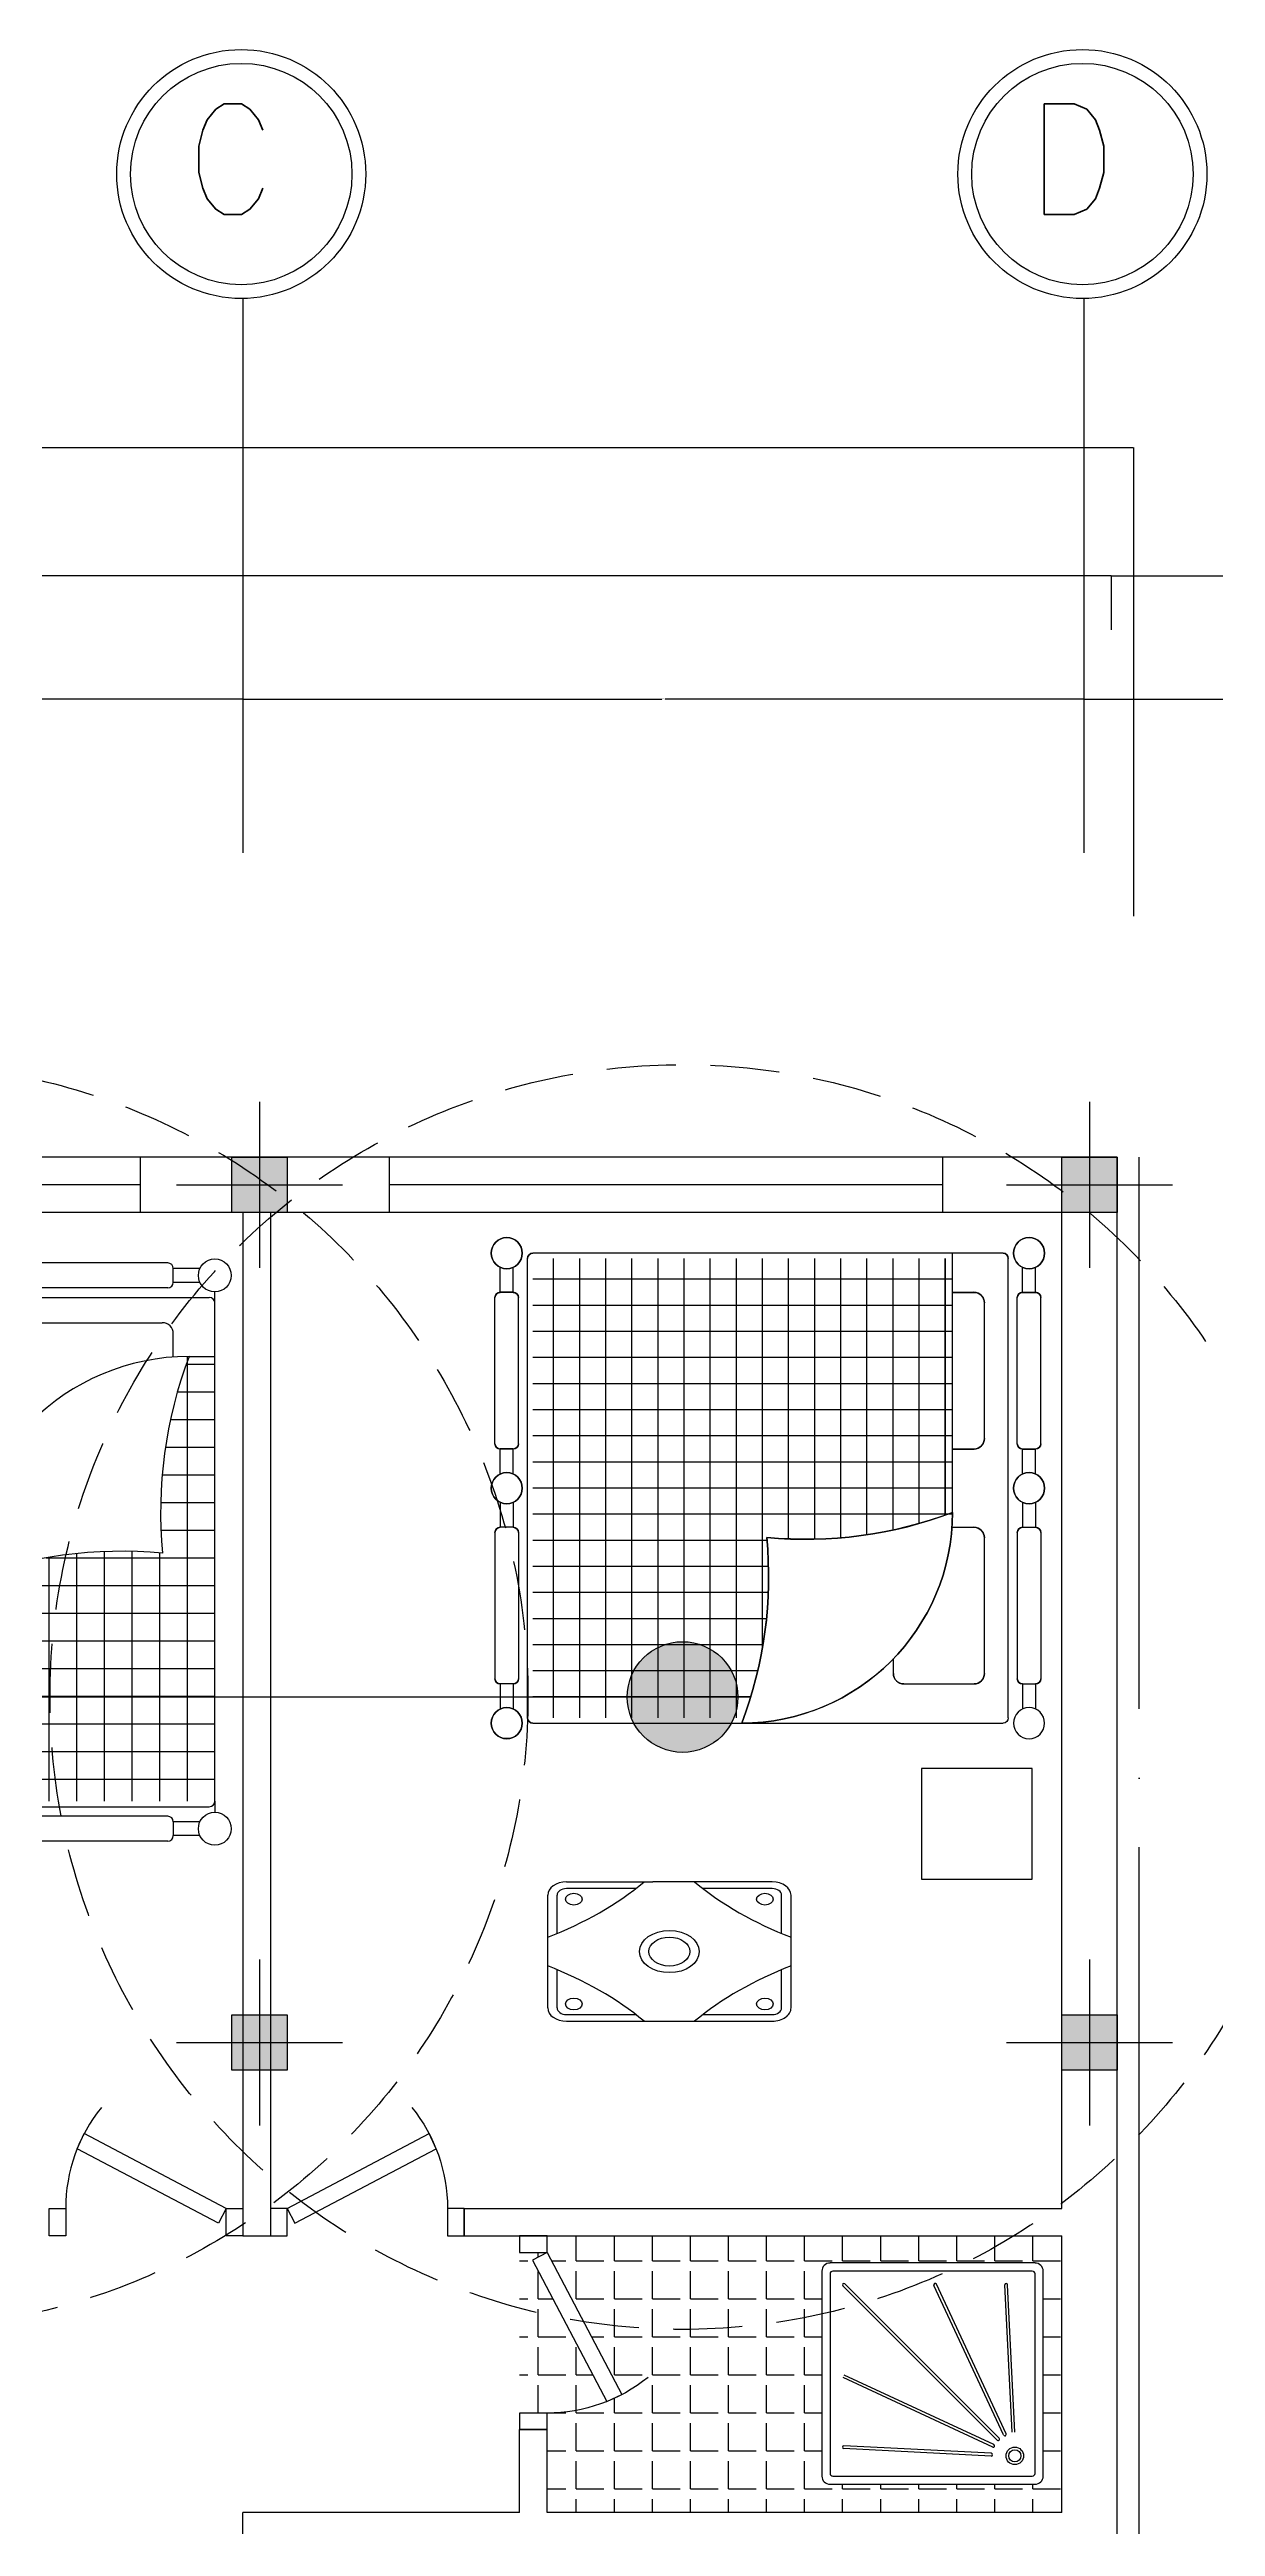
# Model space of a CAD drawing. Header units: millimetres. Extents: x 0 to 12169, y 6 to 10142.
# Drawn here: x 7327 to 7748, y 5376 to 6271 of the extents above; entities that cross this region are included whole.
import ezdxf

# ---------------------------------------------------------------- set-up
doc = ezdxf.new("R2010")
doc.units = ezdxf.units.MM
doc.header["$LTSCALE"] = 50
doc.header["$MEASUREMENT"] = 0
doc.linetypes.add('AXIS', pattern=[6, 5, -0.5, 0, -0.5])
doc.linetypes.add('DASHED', pattern=[0.75, 0.5, -0.25])
for name, color, linetype in [('1', 8, 'AXIS'), ('10', 10, 'Continuous'), ('2', 4, 'Continuous'), ('4', 136, 'Continuous'), ('5', 5, 'Continuous'), ('DIM', 8, 'Continuous'), ('DOR', 3, 'Continuous'), ('FUR', 30, 'Continuous')]:
    doc.layers.add(name, color=color, linetype=linetype)
doc.styles.add('ROMANS', font='ROMANS.shx', dxfattribs={"width": 0.9})
doc.styles.get("Standard").update_dxf_attribs({"font": 'arial.ttf'})
doc.dimstyles.get("Standard").update_dxf_attribs({"dimtxt": 0.18, "dimasz": 0.18, "dimexe": 0.18, "dimexo": 0.0625, "dimgap": 0.09, "dimtad": 0, "dimtih": 1, "dimtoh": 1, "dimdec": 4, "dimzin": 0, "dimdsep": 46, "dimtxsty": 'Standard', "dimcen": 0.09, "dimadec": 0, "dimazin": 0, "dimtfac": 1, "dimtdec": 4, "dimtofl": 0, "dimtmove": 0, "dimatfit": 3, "dimfxl": 1, "dimtolj": 1, "dimtzin": 0, "dimarcsym": 0})

# ---------------------------------------------------------------- blocks, each defined once
blk = doc.blocks.new('*D252')
at = {"layer": 'DEFPOINTS', "color": 0, "transparency": 16777216}
for p in [(7219.69, 6071.24), (7396.69, 6071.24), (7396.69, 6036.48)]:
    blk.add_point(p, dxfattribs=at)
at = {"layer": 'DIM', "color": 0, "lineweight": -2, "transparency": 16777216}
for p, q in [((7219.69, 6071.18), (7219.69, 6036.3)), ((7396.69, 6071.18), (7396.69, 6036.3)), ((7219.87, 6036.48), (7307.59, 6036.48)), ((7396.51, 6036.48), (7308.78, 6036.48))]:
    blk.add_line(p, q, dxfattribs=at)
at = {"layer": 'DIM', "color": 0, "transparency": 16777216}
for points in [[(7219.87, 6036.51), (7219.87, 6036.45), (7219.69, 6036.48)], [(7396.51, 6036.51), (7396.51, 6036.45), (7396.69, 6036.48)]]:
    blk.add_solid(points, dxfattribs=at)
at = {"layer": 'DIM', "color": 0, "transparency": 16777216, "insert": (7308.19, 6036.48), "char_height": 0.18, "attachment_point": 5}
blk.add_mtext('\\A1;177.0000', dxfattribs=at)
blk = doc.blocks.new('*D253')
at = {"layer": 'DEFPOINTS', "color": 0, "transparency": 16777216}
for p in [(7718.69, 6127.27), (6718.69, 5982.93), (7718.69, 5982.93)]:
    blk.add_point(p, dxfattribs=at)
at = {"layer": 'DIM', "color": 0, "lineweight": -2, "transparency": 16777216}
for p, q in [((6718.69, 5982.99), (6718.69, 6127.45)), ((6718.87, 6127.27), (7167.02, 6127.27)), ((7718.51, 6127.27), (7168.35, 6127.27)), ((7718.69, 5982.99), (7718.69, 6127.45))]:
    blk.add_line(p, q, dxfattribs=at)
at = {"layer": 'DIM', "color": 0, "transparency": 16777216}
for points in [[(6718.87, 6127.3), (6718.87, 6127.24), (6718.69, 6127.27)], [(7718.51, 6127.3), (7718.51, 6127.24), (7718.69, 6127.27)]]:
    blk.add_solid(points, dxfattribs=at)
at = {"layer": 'DIM', "color": 0, "transparency": 16777216, "insert": (7167.69, 6127.27), "char_height": 0.18, "attachment_point": 5}
blk.add_mtext('\\A1;1000.0000', dxfattribs=at)
blk = doc.blocks.new('*D254')
at = {"layer": 'DEFPOINTS', "color": 0, "transparency": 16777216}
for p in [(7710.69, 6081), (6726.69, 6061.48), (7710.69, 6061.48)]:
    blk.add_point(p, dxfattribs=at)
at = {"layer": 'DIM', "color": 0, "lineweight": -2, "transparency": 16777216}
for p, q in [((6726.69, 6061.54), (6726.69, 6081.18)), ((6726.87, 6081), (7167.08, 6081)), ((7710.51, 6081), (7168.29, 6081)), ((7710.69, 6061.54), (7710.69, 6081.18))]:
    blk.add_line(p, q, dxfattribs=at)
at = {"layer": 'DIM', "color": 0, "transparency": 16777216}
for points in [[(6726.87, 6081.03), (6726.87, 6080.97), (6726.69, 6081)], [(7710.51, 6081.03), (7710.51, 6080.97), (7710.69, 6081)]]:
    blk.add_solid(points, dxfattribs=at)
at = {"layer": 'DIM', "color": 0, "transparency": 16777216, "insert": (7167.69, 6081), "char_height": 0.18, "attachment_point": 5}
blk.add_mtext('\\A1;984.0000', dxfattribs=at)
blk = doc.blocks.new('D70')
at = {"layer": 'DOR'}
for p, q in [((-59.85, 31.54), (-57.33, 37)), ((-6, 10), (-57.33, 37)), ((-8.79, 4.69), (-59.85, 31.54)), ((-6, 10), (-8.79, 4.69))]:
    blk.add_line(p, q, dxfattribs=at)
for points in [[(-70, 10), (-64, 10), (-64, 0), (-70, 0)], [(-6, 10), (0, 10), (0, 0), (-6, 0)]]:
    blk.add_lwpolyline(points, close=True, dxfattribs=at)
blk.add_arc((-6, 10), 58, 141.03736, 180, dxfattribs=at)
blk = doc.blocks.new('*D88')
at = {"layer": 'DEFPOINTS', "color": 0, "transparency": 16777216}
for p in [(7700.69, 6071.24), (7718.69, 6036.48), (7718.69, 5982.93)]:
    blk.add_point(p, dxfattribs=at)
at = {"layer": 'DIM', "color": 0, "lineweight": -2, "transparency": 16777216}
for p, q in [((7700.69, 6071.18), (7700.69, 6036.3)), ((7700.87, 6036.48), (7718.51, 6036.48)), ((7718.69, 5982.99), (7718.69, 6036.66)), ((7718.69, 6036.48), (7769.37, 6036.48))]:
    blk.add_line(p, q, dxfattribs=at)
at = {"layer": 'DIM', "color": 0, "transparency": 16777216}
for points in [[(7700.87, 6036.51), (7700.87, 6036.45), (7700.69, 6036.48)], [(7718.51, 6036.51), (7718.51, 6036.45), (7718.69, 6036.48)]]:
    blk.add_solid(points, dxfattribs=at)
at = {"layer": 'DIM', "color": 0, "transparency": 16777216, "insert": (7769.9, 6036.48), "char_height": 0.18, "attachment_point": 5}
blk.add_mtext('\\A1;18.0000', dxfattribs=at)
blk = doc.blocks.new('st')
at = {"layer": '2'}
h = blk.add_hatch(color=256, dxfattribs=at)
h.paths.add_polyline_path([(0, 10), (0, 0), (10, 0), (10, 10)])
h.paths.add_polyline_path([(-10, 10), (-10, 0), (0, 0), (0, 10)])
h.paths.add_polyline_path([(-10, 0), (-10, -10), (0, -10), (0, 0)])
h.paths.add_polyline_path([(0, 0), (0, -10), (10, -10), (10, 0)])
at = {"layer": '10'}
for p, q in [((0, 30), (0, -30)), ((-30, 0), (30, 0))]:
    blk.add_line(p, q, dxfattribs=at)
at = {"layer": '4'}
blk.add_lwpolyline([(-10, -10), (-10, 10), (10, 10), (10, -10)], close=True, dxfattribs=at)
blk = doc.blocks.new('*D89')
at = {"layer": 'DEFPOINTS', "color": 0, "transparency": 16777216}
for p in [(7718.69, 6081), (7710.69, 6061.48), (7718.69, 5957.93)]:
    blk.add_point(p, dxfattribs=at)
at = {"layer": 'DIM', "color": 0, "lineweight": -2, "transparency": 16777216}
for p, q in [((7710.69, 6061.54), (7710.69, 6081.18)), ((7710.87, 6081), (7718.51, 6081)), ((7718.69, 5957.99), (7718.69, 6081.18)), ((7718.69, 6081), (7837.37, 6081))]:
    blk.add_line(p, q, dxfattribs=at)
at = {"layer": 'DIM', "color": 0, "transparency": 16777216}
for points in [[(7710.87, 6081.03), (7710.87, 6080.97), (7710.69, 6081)], [(7718.51, 6081.03), (7718.51, 6080.97), (7718.69, 6081)]]:
    blk.add_solid(points, dxfattribs=at)
at = {"layer": 'DIM', "color": 0, "transparency": 16777216, "insert": (7837.95, 6081), "char_height": 0.18, "attachment_point": 5}
blk.add_mtext('\\A1;8cm joint', dxfattribs=at)
blk = doc.blocks.new('*D90')
at = {"layer": 'DEFPOINTS', "color": 0, "transparency": 16777216}
for p in [(7396.69, 6071.24), (7700.69, 6071.24), (7700.69, 6036.48)]:
    blk.add_point(p, dxfattribs=at)
at = {"layer": 'DIM', "color": 0, "lineweight": -2, "transparency": 16777216}
for p, q in [((7396.69, 6071.18), (7396.69, 6036.3)), ((7700.69, 6071.18), (7700.69, 6036.3)), ((7396.87, 6036.48), (7548.08, 6036.48)), ((7700.51, 6036.48), (7549.29, 6036.48))]:
    blk.add_line(p, q, dxfattribs=at)
at = {"layer": 'DIM', "color": 0, "transparency": 16777216}
for points in [[(7396.87, 6036.51), (7396.87, 6036.45), (7396.69, 6036.48)], [(7700.51, 6036.51), (7700.51, 6036.45), (7700.69, 6036.48)]]:
    blk.add_solid(points, dxfattribs=at)
at = {"layer": 'DIM', "color": 0, "transparency": 16777216, "insert": (7548.69, 6036.48), "char_height": 0.18, "attachment_point": 5}
blk.add_mtext('\\A1;304.0000', dxfattribs=at)
blk = doc.blocks.new('BED3')
at = {"layer": 'FUR'}
for p, q in [((0.3243, 2.2042), (0.2284, 2.2042)), ((0.3243, 2.1542), (0.3243, 2.2042)), ((0.9043, 2.2242), (0.3443, 2.2242)), ((1.0203, 2.2042), (0.9243, 2.2042)), ((0.9243, 2.1542), (0.9243, 2.2042)), ((1.1284, 2.2042), (1.2243, 2.2042)), ((1.2243, 2.1542), (1.2243, 2.2042)), ((1.2443, 2.2242), (1.8043, 2.2242)), ((1.8243, 2.2042), (1.9203, 2.2042)), ((1.8243, 2.1542), (1.8243, 2.2042)), ((0.1943, 2.0998), (1.9543, 2.0998)), ((0.3243, 2.1542), (0.2284, 2.1542)), ((0.9043, 2.1342), (0.3443, 2.1342)), ((1.0203, 2.1542), (0.9243, 2.1542)), ((1.1284, 2.1542), (1.2243, 2.1542)), ((1.2443, 2.1342), (1.8043, 2.1342)), ((1.8243, 2.1542), (1.9203, 2.1542)), ((0.1743, 0.2787), (0.1743, 2.0798)), ((0.3643, 2.0085), (0.8843, 2.0085)), ((1.2643, 2.0085), (1.7843, 2.0085)), ((1.9743, 2.0798), (1.9743, 0.2787)), ((0.3243, 1.6998), (0.3243, 1.9685)), ((0.9243, 1.884), (0.9243, 1.9685)), ((1.2243, 1.8861), (1.2243, 1.9685)), ((1.8243, 1.8861), (1.8243, 1.9685)), ((0.9714, 1.8587), (1.9543, 1.8587)), ((0.9743, 1.886), (0.9743, 0.2787)), ((0.9816, 1.8861), (1.9743, 1.8861)), ((1.0743, 1.8861), (1.0743, 0.2787)), ((1.1743, 1.8861), (1.1743, 0.2787)), ((1.2743, 1.8861), (1.2743, 0.2787)), ((1.3743, 1.8861), (1.3743, 0.2787)), ((1.4743, 1.8861), (1.4743, 0.2787)), ((1.5743, 1.8861), (1.5743, 0.2787)), ((1.6743, 1.8861), (1.6743, 0.2787)), ((1.7743, 1.8861), (1.7743, 0.2787)), ((1.8743, 1.8861), (1.8743, 0.2787)), ((0.9391, 1.7587), (1.9543, 1.7587)), ((0.3643, 1.6598), (0.4212, 1.6598)), ((0.914, 1.6587), (1.9543, 1.6587)), ((0.8957, 1.5587), (1.9543, 1.5587)), ((0.884, 1.4587), (1.9543, 1.4587)), ((0.8787, 1.3587), (1.9543, 1.3587)), ((0.8799, 1.2587), (1.9543, 1.2587)), ((0.3743, 1.1403), (0.3743, 0.2787)), ((0.4643, 1.1587), (1.9543, 1.1587)), ((0.4743, 1.1604), (0.4743, 0.2787)), ((0.5743, 1.1739), (0.5743, 0.2787)), ((0.6743, 1.1809), (0.6743, 0.2787)), ((0.7743, 1.1815), (0.7743, 0.2787)), ((0.8743, 1.1757), (0.8743, 0.2787)), ((0.1943, 1.0587), (1.9543, 1.0587)), ((0.2743, 1.1132), (0.2743, 0.2787)), ((0.1943, 0.9587), (1.9543, 0.9587)), ((0.1943, 0.8587), (1.9543, 0.8587)), ((0.1943, 0.7587), (1.9543, 0.7587)), ((0.1943, 0.6587), (1.9543, 0.6587)), ((0.1943, 0.5587), (1.9543, 0.5587)), ((0.1943, 0.4587), (1.9543, 0.4587)), ((0.1943, 0.3587), (1.9543, 0.3587)), ((0.1943, 0.2587), (1.9543, 0.2587)), ((0.3243, 0.2042), (0.2284, 0.2042)), ((0.3243, 0.2042), (0.3243, 0.1542)), ((0.9043, 0.2242), (0.3443, 0.2242)), ((0.9243, 0.2042), (0.9243, 0.1542)), ((1.0203, 0.2042), (0.9243, 0.2042)), ((1.1284, 0.2042), (1.2243, 0.2042)), ((1.2243, 0.2042), (1.2243, 0.1542)), ((1.2443, 0.2242), (1.8043, 0.2242)), ((1.8243, 0.2042), (1.9203, 0.2042)), ((1.8243, 0.2042), (1.8243, 0.1542)), ((0.3243, 0.1542), (0.2284, 0.1542)), ((0.9043, 0.1342), (0.3443, 0.1342)), ((1.0203, 0.1542), (0.9243, 0.1542)), ((1.1284, 0.1542), (1.2243, 0.1542)), ((1.2443, 0.1342), (1.8043, 0.1342)), ((1.8243, 0.1542), (1.9203, 0.1542))]:
    blk.add_line(p, q, dxfattribs=at)
for centre in [(0.1743, 2.1792), (1.0743, 2.1792), (1.9743, 2.1792), (0.1743, 0.1792), (1.0743, 0.1792), (1.9743, 0.1792)]:
    blk.add_circle(centre, 0.0595, dxfattribs=at)
for centre, radius, start, end in [((0.3443, 2.2042), 0.02, 90, 180), ((0.9043, 2.2042), 0.02, 0, 90), ((1.2443, 2.2042), 0.02, 90, 180), ((1.8043, 2.2042), 0.02, 0, 90), ((0.1943, 2.0798), 0.02, 90, 180), ((0.3443, 2.1542), 0.02, 180, 270), ((0.9043, 2.1542), 0.02, 270, 0), ((1.2443, 2.1542), 0.02, 180, 270), ((1.8043, 2.1542), 0.02, 270, 0), ((1.9543, 2.0798), 0.02, 0, 90), ((0.3643, 1.9685), 0.04, 90, 180), ((0.8843, 1.9685), 0.04, 0, 90), ((1.2643, 1.9685), 0.04, 90, 180), ((1.7843, 1.9685), 0.04, 0, 90), ((0.9816, 1.0788), 0.8073, 90, 180), ((2.4475, 1.3264), 1.5691, 159.10409, 185.54925), ((0.3643, 1.6998), 0.04, 180, 270), ((0.734, -0.3871), 1.5691, 84.45075, 110.89591), ((0.1943, 0.2787), 0.02, 180, 270), ((0.3443, 0.2042), 0.02, 90, 180), ((0.9043, 0.2042), 0.02, 0, 90), ((1.2443, 0.2042), 0.02, 90, 180), ((1.8043, 0.2042), 0.02, 0, 90), ((1.9543, 0.2787), 0.02, 270, 0), ((0.3443, 0.1542), 0.02, 180, 270), ((0.9043, 0.1542), 0.02, 270, 0), ((1.2443, 0.1542), 0.02, 180, 270), ((1.8043, 0.1542), 0.02, 270, 0)]:
    blk.add_arc(centre, radius, start, end, dxfattribs=at)
blk = doc.blocks.new('BED2')
at = {"layer": 'FUR', "ltscale": 100}
for p, q in [((-18.89, 179.88), (-188.87, 179.88)), ((-37.17, 86.19), (-37.17, 179.88)), ((-200.62, 165.73), (-200.62, 174.78)), ((-195.9, 165.73), (-195.9, 174.78)), ((-190.76, 11.89), (-190.76, 178)), ((-37.17, 170.45), (-188.87, 170.45)), ((-181.32, 11.89), (-181.32, 178)), ((-171.88, 11.89), (-171.88, 178)), ((-162.45, 11.89), (-162.45, 178)), ((-153.01, 11.89), (-153.01, 178)), ((-143.57, 11.89), (-143.57, 178)), ((-134.13, 11.89), (-134.13, 178)), ((-124.69, 11.89), (-124.69, 178)), ((-115.26, 11.89), (-115.26, 178)), ((-105.82, 37.36), (-105.82, 178)), ((-96.38, 76.59), (-96.38, 178)), ((-86.94, 76.48), (-86.94, 178)), ((-77.5, 76.98), (-77.5, 178)), ((-68.07, 78.08), (-68.07, 178)), ((-58.63, 79.81), (-58.63, 178)), ((-49.19, 82.18), (-49.19, 178)), ((-39.75, 85.23), (-39.75, 178)), ((-17, 11.89), (-17, 178)), ((-11.86, 165.73), (-11.86, 174.78)), ((-7.14, 165.73), (-7.14, 174.78)), ((-202.51, 110.99), (-202.51, 163.84)), ((-195.9, 165.73), (-200.62, 165.73)), ((-194.01, 110.99), (-194.01, 163.84)), ((-37.17, 165.73), (-29.39, 165.73)), ((-25.62, 112.87), (-25.62, 161.95)), ((-13.75, 110.99), (-13.75, 163.84)), ((-11.86, 165.73), (-7.14, 165.73)), ((-5.25, 110.99), (-5.25, 163.84)), ((-37.17, 161.01), (-188.87, 161.01)), ((-37.17, 151.57), (-188.87, 151.57)), ((-37.17, 142.13), (-188.87, 142.13)), ((-37.17, 132.69), (-188.87, 132.69)), ((-37.17, 123.26), (-188.87, 123.26)), ((-200.62, 100.04), (-200.62, 109.1)), ((-195.9, 109.1), (-200.62, 109.1)), ((-195.9, 100.04), (-195.9, 109.1)), ((-37.17, 113.82), (-188.87, 113.82)), ((-37.17, 109.1), (-29.39, 109.1)), ((-11.86, 109.1), (-7.14, 109.1)), ((-11.86, 100.04), (-11.86, 109.1)), ((-7.14, 100.04), (-7.14, 109.1)), ((-37.17, 104.38), (-188.87, 104.38)), ((-200.62, 89.84), (-200.62, 80.78)), ((-195.9, 89.84), (-195.9, 80.78)), ((-37.17, 94.94), (-188.87, 94.94)), ((-11.86, 89.84), (-11.86, 80.78)), ((-7.14, 89.84), (-7.14, 80.78)), ((-195.9, 80.78), (-200.62, 80.78)), ((-37.17, 85.5), (-188.87, 85.5)), ((-37.36, 80.78), (-29.39, 80.78)), ((-11.86, 80.78), (-7.14, 80.78)), ((-202.51, 78.9), (-202.51, 26.04)), ((-194.01, 78.9), (-194.01, 26.04)), ((-104.21, 76.07), (-188.87, 76.07)), ((-25.62, 27.93), (-25.62, 77.01)), ((-13.75, 78.9), (-13.75, 26.04)), ((-5.25, 78.9), (-5.25, 26.04)), ((-103.66, 66.63), (-188.87, 66.63)), ((-103.72, 57.19), (-188.87, 57.19)), ((-104.38, 47.75), (-188.87, 47.75)), ((-105.66, 38.31), (-188.87, 38.31)), ((-107.56, 28.88), (-188.87, 28.88)), ((-58.52, 27.93), (-58.52, 33.3)), ((-195.9, 24.16), (-200.62, 24.16)), ((-200.62, 24.16), (-200.62, 15.1)), ((-195.9, 24.16), (-195.9, 15.1)), ((-110.11, 19.44), (-188.87, 19.44)), ((-54.74, 24.16), (-29.39, 24.16)), ((-11.86, 24.16), (-7.14, 24.16))]:
    blk.add_line(p, q, dxfattribs=at)
for centre in [(-198.26, 179.88), (-9.5, 179.88), (-198.26, 94.94), (-9.5, 94.94), (-198.26, 10)]:
    blk.add_circle(centre, 5.62, dxfattribs=at)
for centre, radius, start, end in [((-188.87, 178), 1.89, 90, 180), ((-18.89, 178), 1.89, 0, 90), ((-200.62, 163.84), 1.89, 90, 180), ((-195.9, 163.84), 1.89, 360, 90), ((-29.39, 161.95), 3.78, 0, 90), ((-11.86, 163.84), 1.89, 90, 180), ((-7.14, 163.84), 1.89, 0, 90), ((-200.62, 110.99), 1.89, 180, 270), ((-195.9, 110.99), 1.89, 270, 360), ((-29.39, 112.87), 3.78, 270, 0), ((-11.86, 110.99), 1.89, 180, 270), ((-7.14, 110.99), 1.89, 270, 0), ((-200.62, 78.9), 1.89, 90, 180), ((-195.9, 78.9), 1.89, 0, 90), ((-113.35, 86.19), 76.19, 270, 0), ((-89.99, 224.54), 148.1, 264.45075, 290.89591), ((-29.39, 77.01), 3.78, 0, 90), ((-11.86, 78.9), 1.89, 90, 180), ((-7.14, 78.9), 1.89, 0, 90), ((-251.71, 62.82), 148.1, 339.10409, 5.54925), ((-54.74, 27.93), 3.78, 180, 270), ((-29.39, 27.93), 3.78, 270, 0), ((-200.62, 26.04), 1.89, 180, 270), ((-195.9, 26.04), 1.89, 270, 0), ((-11.86, 26.04), 1.89, 180, 270), ((-7.14, 26.04), 1.89, 270, 0), ((-188.87, 11.89), 1.89, 180, 270)]:
    blk.add_arc(centre, radius, start, end, dxfattribs=at)
at = {"layer": 'FUR', "xscale": -94.37972467777166, "yscale": 94.37972467777166, "zscale": 94.37972467777166, "rotation": 270}
blk.add_blockref('BED3', (-215.17, -6.46), dxfattribs=at)
blk = doc.blocks.new('bed')
at = {"layer": 'FUR'}
for p, q in [((-195.94, 90.93), (-199.93, 90.93)), ((-195.94, 90.93), (-15.83, 90.93)), ((-15.83, 90.93), (-11.84, 90.93)), ((-208.38, 75.93), (-208.38, 85.53)), ((-203.38, 75.93), (-203.38, 85.53)), ((-197.94, 88.93), (-197.94, 2.93)), ((-112.48, 80.93), (-195.94, 80.93)), ((-187.94, 88.93), (-187.94, 0.93)), ((-177.94, 88.93), (-177.94, 0.93)), ((-167.94, 88.93), (-167.94, 0.93)), ((-157.94, 88.93), (-157.94, 0.93)), ((-147.94, 88.93), (-147.94, 0.93)), ((-137.94, 88.93), (-137.94, 0.93)), ((-127.94, 88.93), (-127.94, 0.93)), ((-117.94, 88.93), (-117.94, 0.93)), ((-13.83, 88.93), (-13.83, 2.93)), ((-8.38, 75.93), (-8.38, 85.53)), ((-3.38, 75.93), (-3.38, 85.53)), ((-210.38, 17.93), (-210.38, 73.93)), ((-203.38, 75.93), (-208.38, 75.93)), ((-201.38, 17.93), (-201.38, 73.93)), ((-57.82, 71.93), (-57.82, 66.25)), ((-53.82, 75.93), (-26.96, 75.93)), ((-22.96, 71.93), (-22.96, 19.93)), ((-10.38, 17.93), (-10.38, 73.93)), ((-8.38, 75.93), (-3.38, 75.93)), ((-1.38, 17.93), (-1.38, 73.93)), ((-109.78, 70.93), (-195.94, 70.93)), ((-107.76, 60.93), (-195.94, 60.93)), ((-107.94, 61.94), (-107.94, 0.93)), ((-106.41, 50.93), (-195.94, 50.93)), ((-105.71, 40.93), (-195.94, 40.93)), ((-105.65, 30.93), (-195.94, 30.93)), ((-106.23, 20.93), (-195.94, 20.93)), ((-97.94, 20.38), (-97.94, 0.93)), ((-87.94, 20.5), (-87.94, 0.93)), ((-77.94, 19.97), (-77.94, 0.93)), ((-67.94, 18.8), (-67.94, 0.93)), ((-203.38, 15.93), (-208.38, 15.93)), ((-208.38, 6.34), (-208.38, 15.93)), ((-203.38, 6.34), (-203.38, 15.93)), ((-35.2, 10.93), (-195.94, 10.93)), ((-57.94, 16.97), (-57.94, 0.93)), ((-47.94, 14.46), (-47.94, 0.93)), ((-37.94, 11.23), (-37.94, 0.93)), ((-35.4, 15.93), (-26.96, 15.93)), ((-35.19, 10.21), (-35.19, 0.93)), ((-8.38, 6.34), (-8.38, 15.93)), ((-8.38, 15.93), (-3.38, 15.93)), ((-3.38, 6.34), (-3.38, 15.93)), ((-195.94, 0.93), (-199.93, 0.93)), ((-195.94, 0.93), (-15.83, 0.93)), ((-15.83, 0.93), (-11.84, 0.93))]:
    blk.add_line(p, q, dxfattribs=at)
for centre in [(-205.88, 90.93), (-5.88, 90.93), (-205.88, 0.93), (-5.88, 0.93)]:
    blk.add_circle(centre, 5.95, dxfattribs=at)
for centre, radius, start, end in [((-195.94, 88.93), 2, 90, 180), ((-262.51, 34.97), 156.91, 354.45075, 20.89591), ((-115.92, 10.21), 80.73, 0, 90), ((-15.83, 88.93), 2, 0, 90), ((-208.38, 73.93), 2, 90, 180), ((-203.38, 73.93), 2, 0, 90), ((-53.82, 71.93), 4, 90, 180), ((-26.96, 71.93), 4, 0, 90), ((-8.38, 73.93), 2, 90, 180), ((-3.38, 73.93), 2, 0, 90), ((-208.38, 17.93), 2, 180, 270), ((-203.38, 17.93), 2, 270, 0), ((-91.16, -136.39), 156.91, 69.10409, 95.54925), ((-26.96, 19.93), 4, 270, 0), ((-8.38, 17.93), 2, 180, 270), ((-3.38, 17.93), 2, 270, 0), ((-195.94, 2.93), 2, 180, 270), ((-15.83, 2.93), 2, 270, 0)]:
    blk.add_arc(centre, radius, start, end, dxfattribs=at)
blk = doc.blocks.new('TAB3')
at = {"layer": 'FUR'}
for p, q in [((-25.17, 37.17), (-25.17, -37.17)), ((-22.77, 37.17), (-22.77, 12.13)), ((-20.37, 43.97), (20.37, 43.97)), ((-20.37, 40.57), (-6.55, 40.57)), ((6.55, 40.57), (20.37, 40.57)), ((22.77, 12.13), (22.77, 37.17)), ((25.17, 37.17), (25.17, 6.04)), ((25.17, -37.17), (25.17, 6.04)), ((-22.77, -12.13), (-22.77, -37.17)), ((22.77, -37.17), (22.77, -12.13)), ((-20.37, -40.57), (-6.55, -40.57)), ((-20.37, -43.97), (20.37, -43.97)), ((6.55, -40.57), (20.37, -40.57))]:
    blk.add_line(p, q, dxfattribs=at)
for centre, major_axis, start_param, end_param in [((-81.5, 102.85), (0, 123.09), 3.846914, 4.213629), ((-20.37, 37.17), (0, 6.8), 0, 1.570796), ((-20.37, 37.17), (0, 3.4), 0, 1.570796), ((81.5, 102.85), (0, 123.09), 2.069556, 2.436271), ((20.37, 37.17), (0, 6.8), 4.712389, 6.283185), ((20.37, 37.17), (0, 3.4), 4.712389, 6.283185), ((-81.5, -102.85), (0, 123.09), 5.211149, 5.577864), ((81.5, -102.85), (0, 123.09), 0.705322, 1.072037), ((-20.37, -37.17), (0, 6.8), 1.570796, 3.141593), ((-20.37, -37.17), (0, 3.4), 1.570796, 3.141593), ((20.37, -37.17), (0, 6.8), 3.141593, 4.712389), ((20.37, -37.17), (0, 3.4), 3.141593, 4.712389)]:
    blk.add_ellipse(centre, major_axis=major_axis, ratio=0.705882, start_param=start_param, end_param=end_param, dxfattribs=at)
for centre, major_axis in [((-18.94, 34.55), (0, 3.01)), ((18.94, 34.55), (0, 3.01)), ((0, 0), (0, 10.8)), ((0, 0), (0, 7.4)), ((-18.94, -34.55), (0, 3.01)), ((18.94, -34.55), (0, 3.01))]:
    blk.add_ellipse(centre, major_axis=major_axis, ratio=0.705882, dxfattribs=at)
blk = doc.blocks.new('BAT2')
at = {"layer": 'FUR', "ltscale": 100}
for p, q in [((-89.5, 84.07), (-89.5, 10)), ((-12.46, 87.04), (-86.54, 87.04)), ((-86.54, 83.09), (-86.54, 10.99)), ((-13.45, 84.07), (-85.55, 84.07)), ((-12.46, 10.99), (-12.46, 83.09)), ((-9.5, 10), (-9.5, 84.07)), ((-26.17, 23.01), (-81.95, 78.79)), ((-25.47, 23.71), (-81.25, 79.48)), ((-23.83, 24.86), (-49.01, 78.93)), ((-22.93, 25.27), (-48.11, 79.34)), ((-20.69, 25.83), (-23.37, 79.11)), ((-19.71, 25.88), (-22.39, 79.16)), ((-27.74, 20.47), (-81.81, 45.65)), ((-27.32, 21.37), (-81.39, 46.54)), ((-28.34, 17.24), (-81.62, 19.92)), ((-28.29, 18.23), (-81.57, 20.91)), ((-85.55, 10), (-13.45, 10)), ((-86.54, 7.04), (-12.46, 7.04))]:
    blk.add_line(p, q, dxfattribs=at)
for radius in [3.17, 2.18]:
    blk.add_circle((-19.77, 17.31), radius, dxfattribs=at)
for centre, radius, start, end in [((-86.54, 84.07), 2.96, 90, 180), ((-85.55, 83.09), 0.988, 90, 180), ((-13.45, 83.09), 0.988, 0, 90), ((-12.46, 84.07), 2.96, 0, 90), ((-81.6, 79.14), 0.494, 45, 225), ((-48.56, 79.14), 0.494, 24.96669, 204.96669), ((-22.88, 79.14), 0.494, 2.8788, 182.8788), ((-81.6, 20.42), 0.494, 87.1212, 267.1212), ((-28.32, 17.74), 0.494, 267.1212, 87.1212), ((-27.53, 20.92), 0.494, 245.03331, 65.03331), ((-25.82, 23.36), 0.494, 225, 45), ((-23.38, 25.06), 0.494, 204.96669, 24.96669), ((-86.54, 10), 2.96, 180, 270), ((-85.55, 10.99), 0.988, 180, 270), ((-13.45, 10.99), 0.988, 270, 0), ((-12.46, 10), 2.96, 270, 0)]:
    blk.add_arc(centre, radius, start, end, dxfattribs=at)

msp = doc.modelspace()

# ---------------------------------------------------------------- hatches: boundary and pattern name
at = {"ltscale": 50, "true_color": 0xcd2027}
h = msp.add_hatch(color=242, dxfattribs=at)
h.dxf.hatch_style = 1
h.paths.add_polyline_path([(4998.84242, 4421.12571, 1), (5038.84242, 4421.12571, 1)])
h.paths.add_polyline_path([(5379.50402, 4127.36899, 1), (5419.50402, 4127.36899, 1)])
h.paths.add_polyline_path([(5570.40283, 4508.28342, 1), (5530.40283, 4508.28342, 1)])
h.paths.add_polyline_path([(5179.53388, 4702.31544, 1), (5139.53388, 4702.31544, 1)])
h.paths.add_polyline_path([(5148.2196, 5157.49226, 1), (5188.2196, 5157.49226, 1)])
h.paths.add_polyline_path([(4991.77764, 5400.70459, 1), (4951.77764, 5400.70459, 1)])
h.paths.add_polyline_path([(5558.81123, 5673.43046, 1), (5598.81123, 5673.43046, 1)])
h.paths.add_polyline_path([(5255.42228, 5673.43046), (5275.42228, 5673.43046), (5295.42228, 5673.43046, 1)])
h.paths.add_polyline_path([(5295.42228, 5673.43046), (5275.42228, 5673.43046), (5275.42228, 5653.43046, 0.414213562)])
h.paths.add_polyline_path([(5275.42228, 5673.43046), (5255.42228, 5673.43046, 0.414213562), (5275.42228, 5653.43046)])
h.paths.add_polyline_path([(7393.88366, 4127.81437, 1), (7353.88366, 4127.81437, 1)])
h.paths.add_polyline_path([(6971.32951, 4432.63731, 1), (7011.32951, 4432.63731, 1)])
h.paths.add_polyline_path([(7514.97349, 4517.1946, 1), (7554.97349, 4517.1946, 1)])
edge = h.paths.add_edge_path(flags=17)
edge.add_ellipse((7238.46196, 4822.67647), major_axis=(0, 184.63852), ratio=0.705882353, start_angle=118.57682094, end_angle=130.57554699, ccw=False)
edge.add_line((7124.00651, 4734.3571), (7115.89493, 4734.3571))
edge.add_arc((7130.0379, 4720.2158), 20, 135.00336729, 180)
edge.add_arc((7130.0379, 4720.2158), 20, 180, 298.13078007)
h.paths.add_polyline_path([(7115.89493, 4734.3571), (7144.18086, 4734.3571, 0.41424799)])
h.paths.add_polyline_path([(7144.18086, 4734.3571), (7115.89493, 4734.3571, 0.198897094), (7110.0379, 4720.2158, 0.566526317), (7139.46761, 4702.57833, 0.276710119), (7150.0379, 4720.2158, 0.198897094)])
h.paths.add_polyline_path([(7167.53968, 5110.81179, 1), (7127.53968, 5110.81179, 1)])
h.paths.add_polyline_path([(6936.31237, 5408.48039, 1), (6976.31237, 5408.48039, 1)])
edge = h.paths.add_edge_path(flags=0)
edge.add_ellipse((6956.31237, 5408.48039), major_axis=(-16.2063, 0), ratio=0.705882353, start_angle=0, end_angle=360)
edge = h.paths.add_edge_path(flags=0)
edge.add_ellipse((6956.31237, 5408.48039), major_axis=(-11.1063, 0), ratio=0.705882353, start_angle=0, end_angle=360)
edge = h.paths.add_edge_path(flags=16)
edge.add_ellipse((6956.31237, 5408.48039), major_axis=(-16.2063, 0), ratio=0.705882353, start_angle=0, end_angle=360)
edge.add_line((6972.51867, 5408.48039), (6967.41867, 5408.48039))
edge.add_ellipse((6956.31237, 5408.48039), major_axis=(-11.1063, 0), ratio=0.705882353, start_angle=0, end_angle=360)
edge.add_line((6967.41867, 5408.48039), (6972.51867, 5408.48039))
h.paths.add_polyline_path([(7251.16632, 5676.07186, 0.004276898), (7251.16924, 5675.72973), (7291.16339, 5675.72973, 0.004276898), (7291.16632, 5676.07186, 1)])
h.paths.add_polyline_path([(7291.16339, 5675.72973), (7251.16924, 5675.72973, 0.983037193)])
h = msp.add_hatch(color=242, dxfattribs=at)
h.dxf.hatch_style = 1
edge = h.paths.add_edge_path()
edge.add_ellipse((6956.31237, 5408.48039), major_axis=(-16.2063, 0), ratio=0.705882353, start_angle=0, end_angle=360)
edge.add_line((6972.51867, 5408.48039), (6967.41867, 5408.48039))
edge.add_ellipse((6956.31237, 5408.48039), major_axis=(-11.1063, 0), ratio=0.705882353, start_angle=0, end_angle=360)
edge.add_line((6967.41867, 5408.48039), (6972.51867, 5408.48039))
edge = h.paths.add_edge_path()
edge.add_ellipse((7238.46196, 4822.67647), major_axis=(0, 184.63852), ratio=0.705882353, start_angle=118.57682094, end_angle=130.57554699, ccw=False)
edge.add_line((7124.00651, 4734.3571), (7115.89493, 4734.3571))
edge.add_arc((7130.0379, 4720.2158), 20, 135.00336729, 180)
edge.add_arc((7130.0379, 4720.2158), 20, 180, 298.13078007)
h.paths.add_polyline_path([(7565.65111, 5693.0363, 0.047067453), (7562.23751, 5694.60567), (7556.22046, 5694.60567), (7556.22046, 5685.16884), (7565.65111, 5685.16884)])
h.paths.add_polyline_path([(7556.21314, 5685.1677), (7546.78249, 5685.1677), (7546.78249, 5675.73087), (7556.21314, 5675.73087)])
h.paths.add_polyline_path([(7556.21314, 5695.72114, 0.091755832), (7549.01975, 5694.60681), (7556.21314, 5694.60681)])
h.paths.add_polyline_path([(7556.22046, 5695.72092), (7556.22046, 5694.60681), (7562.23426, 5694.60681, 0.076903765)])
h = msp.add_hatch(color=242, dxfattribs=at)
h.dxf.hatch_style = 1
h.paths.add_polyline_path([(7556.21314, 5685.1677), (7546.78249, 5685.1677), (7546.78249, 5675.73087), (7556.21314, 5675.73087)], flags=16)
h.paths.add_polyline_path([(7556.21314, 5694.60567), (7549.01651, 5694.60567, 0.030314046), (7546.78249, 5693.6678), (7546.78249, 5685.16884), (7556.21314, 5685.16884)], flags=17)
h.paths.add_polyline_path([(7565.65111, 5693.0363, 0.047067453), (7562.23751, 5694.60567), (7556.22046, 5694.60567), (7556.22046, 5685.16884), (7565.65111, 5685.16884)], flags=17)
h.paths.add_polyline_path([(7562.23751, 5694.60567), (7556.22046, 5694.60567), (7556.22046, 5685.16884), (7546.78249, 5685.16884), (7546.78249, 5693.6678, 0.175821103), (7537.33719, 5683.82186), (7537.33719, 5668.18049), (7537.34452, 5668.17935), (7537.34452, 5683.8384, 0.104743876), (7535.62701, 5675.72973, 1), (7575.62701, 5675.72973, 0.318656916)])
at = {"layer": 'FUR'}
h = msp.add_hatch(dxfattribs=at)
h.set_pattern_fill('ANGLE', color=256, scale=50, style=0)
h.set_pattern_definition([(0, (18063.476, -4565.538), (0, 13.75), [10, -3.75]), (90, (18063.476, -4565.538), (-13.75, 8e-16), [10, -3.75])])
h.paths.add_polyline_path([(7692.68759, 5480.88849), (7652.67255, 5480.88849), (7652.67255, 5471.13141), (7683.00663, 5471.13141, -0.414213563), (7685.96959, 5468.16845), (7685.96959, 5394.09437, -0.414213563), (7683.00663, 5391.13141), (7652.67255, 5391.13141), (7652.67255, 5380.88849), (7692.68759, 5380.88849)])
h.paths.add_polyline_path([(7605.96959, 5468.16845, -0.414213563), (7608.93256, 5471.13141), (7652.67255, 5471.13141), (7652.67255, 5480.88849), (7506.68759, 5480.88849), (7506.68759, 5474.88849), (7533.6867, 5423.55577, -0.121645169), (7506.68759, 5416.88849), (7506.68759, 5410.88849), (7506.68759, 5380.88849), (7652.67255, 5380.88849), (7652.67255, 5391.13141), (7608.93256, 5391.13141, -0.414213563), (7605.96959, 5394.09437)])
h.paths.add_polyline_path([(7501.37731, 5472.09547), (7506.68759, 5474.88849), (7496.68759, 5474.88849), (7496.68759, 5416.88849), (7506.68759, 5416.88849, 0.095430123), (7528.23157, 5421.03817)])

# ---------------------------------------------------------------- linework, layer by layer
for p, q in [((7449.68759, 5870.88849), (7359.68759, 5870.88849)), ((7359.68759, 5850.88849), (7359.68759, 5870.88849)), ((7449.68759, 5850.88849), (7449.68759, 5870.88849)), ((7649.68759, 5850.88849), (7649.68759, 5870.88849)), ((7712.68759, 5870.88849), (7649.68759, 5870.88849)), ((7712.68759, 3870.88849), (7712.68759, 5870.88849)), ((7396.68759, 5850.88849), (7359.68759, 5850.88849)), ((7396.68759, 5850.88849), (7396.68759, 5480.88849)), ((7406.68759, 5850.88849), (7406.68759, 5480.88849)), ((7449.68759, 5850.88849), (7406.68759, 5850.88849)), ((7692.68759, 5850.88849), (7649.68759, 5850.88849)), ((7692.68759, 5490.88849), (7692.68759, 5850.88849)), ((7476.68759, 5490.88849), (7692.68759, 5490.88849)), ((7476.68759, 5490.88849), (7476.68759, 5480.88849)), ((7396.68759, 5480.88849), (7406.68759, 5480.88849)), ((7476.68759, 5480.88849), (7692.68759, 5480.88849)), ((7692.68759, 5380.88849), (7692.68759, 5480.88849)), ((7506.68759, 5410.88849), (7496.68759, 5410.88849)), ((7496.68759, 5380.88849), (7496.68759, 5410.88849)), ((7506.68759, 5380.88849), (7506.68759, 5410.88849)), ((7396.68759, 5370.88849), (7396.68759, 5380.88849)), ((7496.68759, 5380.88849), (7396.68759, 5380.88849)), ((7692.68759, 5380.88849), (7506.68759, 5380.88849))]:
    msp.add_line(p, q)
at = {"color": 242, "ltscale": 50, "true_color": 0xcd2027}
msp.add_line((7556.21314, 5675.72973), (7048.77235, 5675.72973), dxfattribs=at)
at = {"color": 242, "linetype": 'DASHED', "true_color": 0xcd2027}
for centre in [(7271.16632, 5676.07186), (7555.62701, 5675.72973)]:
    msp.add_circle(centre, 228.6, dxfattribs=at)
at = {"color": 242, "ltscale": 50, "true_color": 0xcd2027}
msp.add_circle((7555.62701, 5675.72973), 20, dxfattribs=at)
at = {"layer": '1'}
msp.add_line((7720.68759, 3870.88849), (7720.68759, 5870.88849), dxfattribs=at)
at = {"layer": '10'}
for centre in [(7396.13822, 6226.27795), (7700.13822, 6226.27795)]:
    msp.add_circle(centre, 40, dxfattribs=at)
at = {"layer": '2'}
for p, q in [((7396.68759, 6181.14249), (7396.68759, 5980.88849)), ((7700.68759, 6181.14249), (7700.68759, 5980.88849)), ((7359.68759, 5870.88849), (7159.68759, 5870.88849)), ((7649.68759, 5870.88849), (7449.68759, 5870.88849)), ((7359.68759, 5860.88849), (7159.68759, 5860.88849)), ((7649.68759, 5860.88849), (7449.68759, 5860.88849)), ((7359.68759, 5850.88849), (7159.68759, 5850.88849)), ((7649.68759, 5850.88849), (7449.68759, 5850.88849))]:
    msp.add_line(p, q, dxfattribs=at)
for centre in [(7396.13822, 6226.27795), (7700.13822, 6226.27795)]:
    msp.add_circle(centre, 45, dxfattribs=at)
at = {"layer": 'FUR'}
msp.add_lwpolyline([(7641.98146, 5649.91553), (7641.98146, 5609.91553), (7681.98146, 5609.91553), (7681.98146, 5649.91553)], close=True, dxfattribs=at)

# ---------------------------------------------------------------- block references
at = {"layer": '5'}
for name, p in [('st', (7402.68759, 5860.88849)), ('st', (7702.68759, 5860.88849)), ('st', (7402.68759, 5550.88849)), ('st', (7702.68759, 5550.88849)), ('D70', (7396.68759, 5480.88849))]:
    msp.add_blockref(name, p, dxfattribs=at)
at = {"layer": '5', "xscale": -1}
msp.add_blockref('D70', (7406.68759, 5480.88849), dxfattribs=at)
at = {"layer": '5', "xscale": -1, "rotation": 270}
msp.add_blockref('D70', (7496.68759, 5480.88849), dxfattribs=at)
at = {"layer": 'DIM', "rotation": 90}
msp.add_blockref('bed', (7387.51853, 5834.00779), dxfattribs=at)
at = {"layer": 'FUR'}
for name, p in [('BED2', (7690.3459, 5656.29289)), ('BAT2', (7695.46959, 5384.09437))]:
    msp.add_blockref(name, p, dxfattribs=at)
at = {"layer": 'FUR', "rotation": 90}
msp.add_blockref('TAB3', (7550.86825, 5583.70717, -106.82596), dxfattribs=at)

# ---------------------------------------------------------------- texts
at = {"layer": 'DIM', "style": 'ROMANS', "width": 0.9}
for s, p in [('C', (7376.13516, 6211.62328)), ('D', (7680.13516, 6211.62328))]:
    msp.add_text(s, height=40, dxfattribs=at).set_placement(p)

# ---------------------------------------------------------------- dimensions: what is measured, and where the dimension line sits
at = {"layer": 'DIM'}
for base, p1, p2, picture, middle in [((7718.68759, 6127.27284), (6718.68759, 5982.92991), (7718.68759, 5982.92991), '*D253', (7167.68759, 6127.27284)), ((7710.68759, 6081.0036), (6726.68759, 6061.47736), (7710.68759, 6061.47736), '*D254', (7167.68759, 6081.0036)), ((7718.68759, 6036.47736), (7700.68759, 6071.24355), (7718.68759, 5982.92991), '*D88', (7769.89769, 6036.47736))]:
    dim = msp.add_linear_dim(base=base, p1=p1, p2=p2, dimstyle='Standard', dxfattribs=at)
    dim.commit()
    dim.dimension.update_dxf_attribs({"geometry": picture, "text_midpoint": middle, "dimtype": 160})
dim = msp.add_linear_dim(base=(7718.68759, 6081.0036), p1=(7710.68759, 6061.47736), p2=(7718.68759, 5957.92991), text='8cm joint', dimstyle='Standard', dxfattribs=at)
dim.commit()
dim.dimension.update_dxf_attribs({"geometry": '*D89', "text_midpoint": (7837.95481, 6081.0036), "dimtype": 160})
for base, p1, p2, picture, middle in [((7396.68759, 6036.47736), (7219.68759, 6071.24355), (7396.68759, 6071.24355), '*D252', (7308.18759, 6036.47736)), ((7700.68759, 6036.47736), (7396.68759, 6071.24355), (7700.68759, 6071.24355), '*D90', (7548.68759, 6036.47736))]:
    dim = msp.add_linear_dim(base=base, p1=p1, p2=p2, dimstyle='Standard', dxfattribs=at)
    dim.commit()
    dim.dimension.update_dxf_attribs({"geometry": picture, "text_midpoint": middle})

doc.saveas('drawing.dxf')
